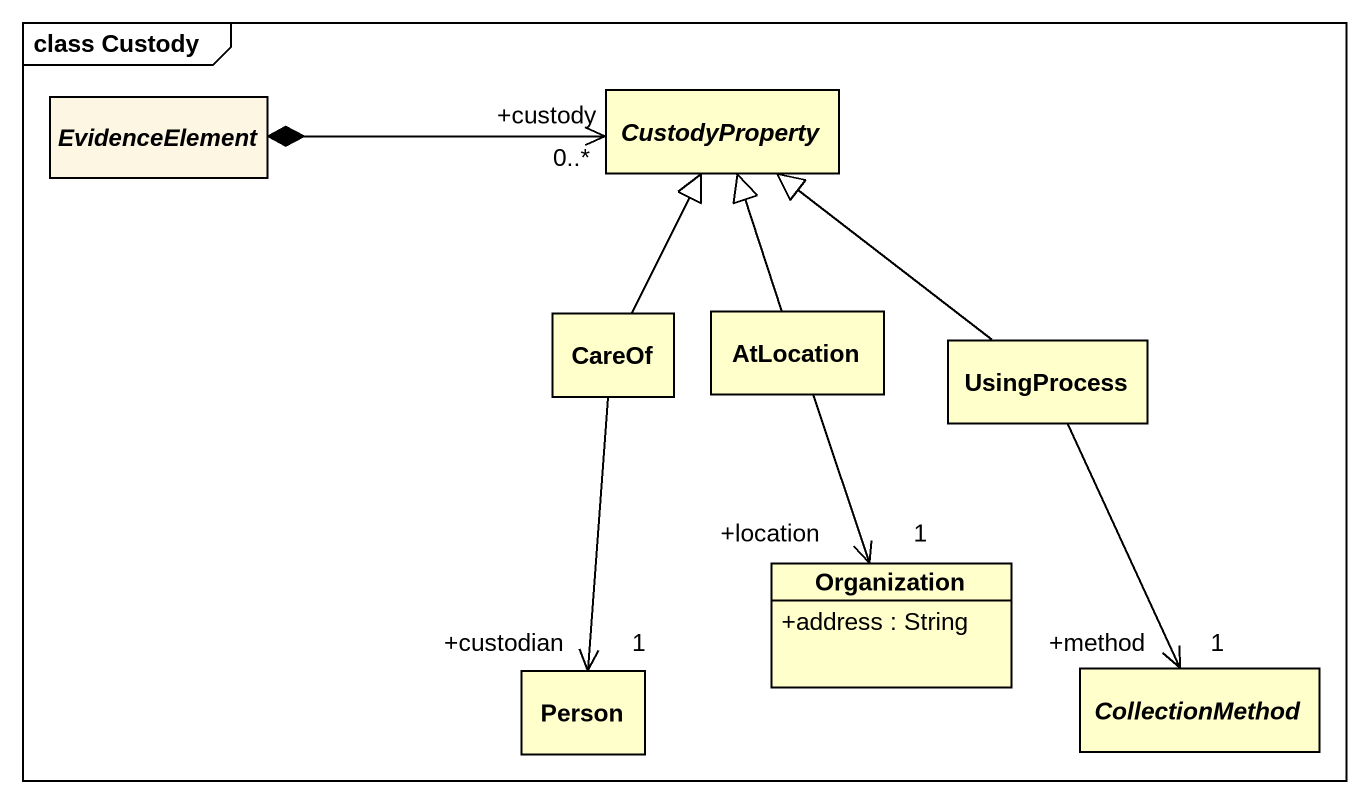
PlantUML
@startuml
mainframe class Custody
hide circle
hide empty members
skinparam classAttributeIconSize 0
abstract class EvidenceElement
abstract class CustodyProperty #FFFFCC
class CareOf #FFFFCC
class AtLocation #FFFFCC
class UsingProcess #FFFFCC
class Organization #FFFFCC {
  +address : String
}
class "Person" as Person_ #FFFFCC
abstract class CollectionMethod #FFFFCC
EvidenceElement *-right-> "+custody\n0..*" CustodyProperty
CareOf -up-|> CustodyProperty
CareOf --> "+custodian\n1" Person_
AtLocation -up-|> CustodyProperty
AtLocation --> "+location\n1" Organization
UsingProcess -up-|> CustodyProperty
UsingProcess --> "+method\n1" CollectionMethod
@enduml
